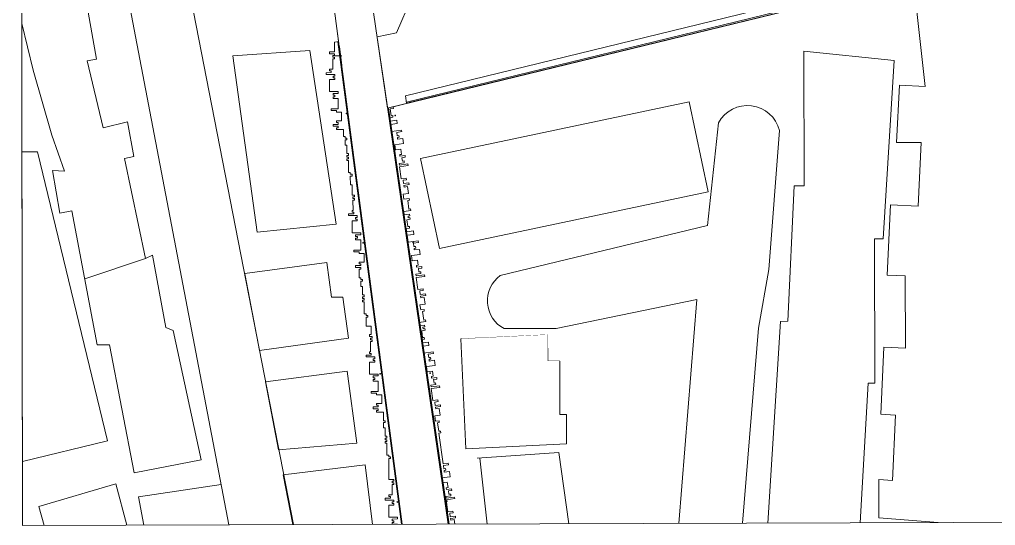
# Model space of a CAD drawing. Header units: metres. Extents: x -48 to 2360, y -1392 to 453.
# Drawn here: x 219 to 326.8, y -1391.6 to -1335.7 of the extents above; entities that cross this region are included whole.
import ezdxf

# ---------------------------------------------------------------- set-up
doc = ezdxf.new("R2010")
doc.units = ezdxf.units.M
doc.set_wipeout_variables(frame=1)
doc.layers.add('JARDINERAS', color=93, linetype='Continuous', lineweight=5, transparency=0.4)
doc.layers.add('TODO', color=210, linetype='Continuous', lineweight=5)

msp = doc.modelspace()

# ---------------------------------------------------------------- linework, layer by layer
at = {"layer": 'JARDINERAS', "transparency": 33554559, "flags": 128}
for points in [[(253.81, -1339.3), (253.81, -1338.21), (254.26, -1338.15)], [(254.14, -1337.24), (261.28, -1391.47)], [(261.18, -1391.47), (254.17, -1338.17)], [(253.24, -1339.49), (253.24, -1339.3)], [(253.24, -1339.3), (253.81, -1339.3)], [(253.81, -1339.49), (253.24, -1339.49)], [(253.62, -1339.87), (253.62, -1339.68)], [(253.62, -1339.68), (253.81, -1339.68)], [(253.81, -1339.87), (253.62, -1339.87)], [(253.62, -1341.2), (253.62, -1340.06)], [(253.62, -1340.06), (253.81, -1340.06)], [(253.81, -1339.68), (253.81, -1339.49)], [(253.81, -1340.06), (253.81, -1339.87)], [(254.22, -1339.74), (253.84, -1339.74)], [(254.6, -1339.74), (254.22, -1339.74)], [(253.24, -1341.39), (253.24, -1341.2)], [(253.24, -1341.2), (253.62, -1341.2)], [(253.43, -1341.39), (253.24, -1341.39)], [(253.43, -1341.58), (253.43, -1341.39)], [(252.86, -1341.59), (253.43, -1341.58)], [(252.86, -1341.78), (252.86, -1341.59)], [(253.82, -1341.77), (252.86, -1341.78)], [(253.25, -1343.68), (253.25, -1342.35)], [(253.25, -1342.35), (253.82, -1342.35)], [(253.63, -1341.97), (253.82, -1341.96)], [(253.63, -1342.16), (253.63, -1341.97)], [(253.82, -1342.16), (253.63, -1342.16)], [(253.82, -1341.96), (253.82, -1341.77)], [(253.82, -1342.35), (253.82, -1342.16)], [(254.2, -1343.68), (253.25, -1343.68)], [(253.63, -1344.06), (253.63, -1343.87)], [(253.63, -1343.87), (254.2, -1343.87)], [(253.82, -1344.06), (253.63, -1344.06)], [(253.63, -1344.44), (253.63, -1344.25)], [(253.63, -1344.25), (253.82, -1344.25)], [(254.2, -1344.44), (253.63, -1344.44)], [(253.82, -1344.25), (253.82, -1344.06)], [(254.2, -1345.58), (254.2, -1344.44)], [(253.44, -1345.77), (253.44, -1345.58)], [(253.44, -1345.58), (254.2, -1345.58)], [(259.75, -1345.47), (266.47, -1391.45)], [(260.32, -1345.54), (259.94, -1345.59)], [(259.94, -1345.59), (260.04, -1346.34)], [(260.29, -1345.35), (260.32, -1345.54)], [(254.01, -1345.77), (253.44, -1345.77)], [(254.01, -1345.96), (254.01, -1345.77)], [(254.58, -1345.96), (254.01, -1345.96)], [(254.58, -1346.91), (254.58, -1345.96)], [(260.25, -1346.51), (259.88, -1346.56)], [(259.88, -1346.56), (259.93, -1346.94)], [(260.04, -1346.34), (260.23, -1346.32)], [(260.23, -1346.32), (260.25, -1346.51)], [(253.63, -1347.3), (254.2, -1347.3)], [(254.2, -1347.49), (253.63, -1347.49)], [(254.01, -1346.91), (254.58, -1346.91)], [(254.01, -1347.1), (254.01, -1346.91)], [(254.2, -1347.1), (254.01, -1347.1)], [(254.01, -1347.87), (254.01, -1347.68)], [(254.01, -1347.68), (254.2, -1347.68)], [(254.78, -1347.87), (254.01, -1347.87)], [(254.2, -1347.3), (254.2, -1347.1)], [(254.2, -1347.68), (254.2, -1347.49)], [(254.78, -1348.63), (254.78, -1347.87)], [(259.93, -1346.94), (260.68, -1346.83)], [(260.73, -1347.21), (259.98, -1347.31)], [(259.98, -1347.31), (260.08, -1348.07)], [(260.68, -1346.83), (260.73, -1347.21)], [(254.97, -1348.63), (254.78, -1348.63)], [(254.97, -1348.82), (254.97, -1348.63)], [(255.16, -1348.82), (254.97, -1348.82)], [(255.16, -1349.01), (255.16, -1348.82)], [(260.08, -1348.07), (261.21, -1347.92)], [(261.24, -1348.1), (260.67, -1348.18)], [(260.67, -1348.18), (260.72, -1348.56)], [(260.72, -1348.56), (260.91, -1348.53)], [(260.94, -1348.72), (260.75, -1348.75)], [(260.75, -1348.75), (260.77, -1348.93)], [(260.77, -1348.93), (261.34, -1348.86)], [(260.91, -1348.53), (260.94, -1348.72)], [(261.21, -1347.92), (261.24, -1348.1)], [(261.34, -1348.86), (261.42, -1349.42)], [(254.97, -1349.58), (254.97, -1349.01)], [(254.97, -1349.01), (255.16, -1349.01)], [(255.16, -1349.58), (254.97, -1349.58)], [(255.16, -1350.53), (255.16, -1349.58)], [(261.42, -1349.42), (260.47, -1349.55)], [(260.47, -1349.55), (260.55, -1350.12)], [(255.16, -1350.91), (255.16, -1350.72)], [(255.16, -1350.72), (255.35, -1350.72)], [(255.35, -1350.91), (255.16, -1350.91)], [(255.16, -1351.29), (255.16, -1351.1)], [(255.16, -1351.1), (255.35, -1351.1)], [(255.35, -1350.72), (255.35, -1350.53)], [(255.35, -1351.1), (255.35, -1350.91)], [(260.55, -1350.12), (261.11, -1350.04)], [(261.19, -1350.61), (261, -1350.63)], [(261, -1350.63), (261.03, -1350.82)], [(261.03, -1350.82), (261.59, -1350.75)], [(261.11, -1350.04), (261.19, -1350.61)], [(261.62, -1350.93), (261.24, -1350.98)], [(261.24, -1350.98), (261.29, -1351.36)], [(261.59, -1350.75), (261.62, -1350.93)], [(255.35, -1351.29), (255.16, -1351.29)], [(255.35, -1352.62), (255.35, -1351.29)], [(261.51, -1351.53), (260.94, -1351.6)], [(260.94, -1351.6), (260.97, -1351.79)], [(260.97, -1351.79), (261.91, -1351.66)], [(261.93, -1351.85), (260.99, -1351.98)], [(260.99, -1351.98), (261.17, -1353.3)], [(261.29, -1351.36), (261.48, -1351.34)], [(261.48, -1351.34), (261.51, -1351.53)], [(261.91, -1351.66), (261.93, -1351.85)], [(255.54, -1352.62), (255.35, -1352.62)], [(255.54, -1352.81), (255.54, -1352.62)], [(255.73, -1352.81), (255.54, -1352.81)], [(255.55, -1353.96), (255.54, -1353)], [(255.54, -1353), (255.73, -1353)], [(255.73, -1353), (255.73, -1352.81)], [(261.17, -1353.3), (261.73, -1353.22)], [(261.73, -1353.22), (261.76, -1353.41)], [(255.74, -1353.96), (255.55, -1353.96)], [(255.74, -1355.1), (255.74, -1353.96)], [(261.76, -1353.41), (261.38, -1353.46)], [(261.38, -1353.46), (261.43, -1353.84)], [(261.43, -1353.84), (262, -1353.76)], [(262.03, -1353.95), (261.46, -1354.03)], [(261.46, -1354.03), (261.48, -1354.22)], [(261.48, -1354.22), (261.86, -1354.17)], [(261.86, -1354.17), (261.96, -1354.92)], [(262, -1353.76), (262.03, -1353.95)], [(256.02, -1355.1), (255.74, -1355.1)], [(255.83, -1355.48), (255.83, -1355.29)], [(255.83, -1355.29), (256.02, -1355.29)], [(256.02, -1355.29), (256.02, -1355.1)], [(261.96, -1354.92), (261.4, -1355)], [(261.4, -1355), (261.47, -1355.56)], [(256.02, -1355.48), (255.83, -1355.48)], [(255.84, -1356.81), (255.83, -1355.67)], [(255.83, -1355.67), (256.02, -1355.67)], [(256.02, -1355.67), (256.02, -1355.48)], [(261.47, -1355.56), (262.04, -1355.49)], [(262.07, -1355.68), (261.88, -1355.7)], [(261.88, -1355.7), (262, -1356.65)], [(262.04, -1355.49), (262.07, -1355.68)], [(255.36, -1357.38), (255.36, -1357.19)], [(255.36, -1357.19), (255.93, -1357.19)], [(256.31, -1357.38), (255.36, -1357.38)], [(255.74, -1356.81), (255.84, -1356.81)], [(255.74, -1357), (255.74, -1356.81)], [(255.93, -1357), (255.74, -1357)], [(255.93, -1357.19), (255.93, -1357)], [(256.12, -1357.57), (256.31, -1357.57)], [(256.12, -1357.76), (256.12, -1357.57)], [(256.31, -1357.57), (256.31, -1357.38)], [(262.22, -1356.81), (261.46, -1356.91)], [(261.46, -1356.91), (261.51, -1357.29)], [(261.51, -1357.29), (262.08, -1357.21)], [(262.11, -1357.4), (261.92, -1357.43)], [(261.92, -1357.43), (261.94, -1357.61)], [(262, -1356.65), (262.19, -1356.62)], [(262.08, -1357.21), (262.11, -1357.4)], [(262.19, -1356.62), (262.22, -1356.81)], [(255.74, -1359.29), (255.74, -1357.95)], [(255.74, -1357.95), (256.31, -1357.95)], [(256.31, -1357.76), (256.12, -1357.76)], [(256.31, -1357.95), (256.31, -1357.76)], [(262.16, -1357.78), (261.78, -1357.83)], [(261.78, -1357.83), (261.88, -1358.58)], [(261.88, -1358.58), (262.07, -1358.56)], [(261.94, -1357.61), (262.13, -1357.59)], [(262.07, -1358.56), (262.09, -1358.75)], [(262.13, -1357.59), (262.16, -1357.78)], [(256.7, -1359.29), (255.74, -1359.29)], [(256.13, -1359.67), (256.12, -1359.48)], [(256.12, -1359.48), (256.7, -1359.48)], [(256.32, -1359.67), (256.13, -1359.67)], [(256.32, -1359.86), (256.32, -1359.67)], [(256.7, -1359.48), (256.7, -1359.29)], [(262.09, -1358.75), (261.72, -1358.8)], [(261.72, -1358.8), (261.77, -1359.17)], [(261.77, -1359.17), (262.52, -1359.07)], [(262.57, -1359.45), (261.82, -1359.55)], [(261.82, -1359.55), (261.92, -1360.31)], [(262.52, -1359.07), (262.57, -1359.45)], [(256.13, -1360.05), (256.13, -1359.86)], [(256.13, -1359.86), (256.32, -1359.86)], [(256.7, -1360.05), (256.13, -1360.05)], [(256.7, -1361.19), (256.7, -1360.05)], [(261.92, -1360.31), (263.05, -1360.15)], [(263.08, -1360.34), (262.51, -1360.42)], [(262.51, -1360.42), (262.56, -1360.8)], [(262.56, -1360.8), (262.75, -1360.77)], [(262.75, -1360.77), (262.78, -1360.96)], [(263.05, -1360.15), (263.08, -1360.34)], [(255.94, -1361.38), (255.94, -1361.19)], [(255.94, -1361.19), (256.7, -1361.19)], [(256.51, -1361.38), (255.94, -1361.38)], [(256.51, -1361.57), (256.51, -1361.38)], [(257.08, -1361.57), (256.51, -1361.57)], [(257.08, -1362.52), (257.08, -1361.57)], [(263.26, -1361.66), (262.31, -1361.79)], [(262.31, -1361.79), (262.39, -1362.36)], [(262.78, -1360.96), (262.59, -1360.99)], [(262.59, -1360.99), (262.61, -1361.17)], [(262.61, -1361.17), (263.18, -1361.1)], [(263.18, -1361.1), (263.26, -1361.66)], [(256.13, -1363.09), (256.13, -1362.9)], [(256.13, -1362.9), (256.7, -1362.9)], [(256.51, -1362.71), (256.51, -1362.52)], [(256.51, -1362.52), (257.08, -1362.52)], [(256.7, -1362.71), (256.51, -1362.71)], [(256.7, -1362.9), (256.7, -1362.71)], [(262.39, -1362.36), (262.96, -1362.28)], [(263.03, -1362.85), (262.84, -1362.87)], [(262.84, -1362.87), (262.87, -1363.06)], [(262.96, -1362.28), (263.03, -1362.85)], [(256.7, -1363.09), (256.13, -1363.09)], [(256.51, -1364.24), (256.51, -1363.28)], [(256.51, -1363.28), (256.7, -1363.28)], [(256.7, -1363.28), (256.7, -1363.09)], [(263.35, -1363.76), (262.78, -1363.84)], [(262.78, -1363.84), (262.81, -1364.03)], [(262.81, -1364.03), (263.75, -1363.9)], [(262.87, -1363.06), (263.43, -1362.98)], [(263.46, -1363.17), (263.08, -1363.22)], [(263.08, -1363.22), (263.13, -1363.6)], [(263.13, -1363.6), (263.32, -1363.58)], [(263.32, -1363.58), (263.35, -1363.76)], [(263.43, -1362.98), (263.46, -1363.17)], [(263.75, -1363.9), (263.78, -1364.09)], [(256.7, -1364.24), (256.51, -1364.24)], [(256.7, -1364.43), (256.7, -1364.24)], [(256.89, -1364.43), (256.7, -1364.43)], [(256.7, -1365.19), (256.7, -1364.62)], [(256.7, -1364.62), (256.89, -1364.62)], [(256.89, -1364.62), (256.89, -1364.43)], [(263.78, -1364.09), (262.83, -1364.22)], [(262.83, -1364.22), (263.01, -1365.54)], [(256.89, -1365.19), (256.7, -1365.19)], [(256.9, -1366.14), (256.89, -1365.19)], [(257.09, -1366.14), (256.9, -1366.14)], [(257.09, -1366.33), (257.09, -1366.14)], [(263.01, -1365.54), (263.58, -1365.46)], [(263.6, -1365.65), (263.22, -1365.7)], [(263.22, -1365.7), (263.27, -1366.08)], [(263.27, -1366.08), (263.84, -1366)], [(263.87, -1366.19), (263.3, -1366.27)], [(263.58, -1365.46), (263.6, -1365.65)], [(263.84, -1366), (263.87, -1366.19)], [(256.9, -1366.52), (256.9, -1366.33)], [(256.9, -1366.33), (257.09, -1366.33)], [(257.09, -1366.52), (256.9, -1366.52)], [(256.9, -1366.9), (256.9, -1366.71)], [(256.9, -1366.71), (257.09, -1366.71)], [(257.09, -1366.9), (256.9, -1366.9)], [(257.09, -1366.71), (257.09, -1366.52)], [(257.09, -1368.23), (257.09, -1366.9)], [(263.8, -1367.16), (263.24, -1367.24)], [(263.24, -1367.24), (263.32, -1367.8)], [(263.3, -1366.27), (263.33, -1366.46)], [(263.33, -1366.46), (263.7, -1366.41)], [(263.7, -1366.41), (263.8, -1367.16)], [(257.28, -1368.23), (257.09, -1368.23)], [(257.28, -1368.42), (257.28, -1368.23)], [(263.32, -1367.8), (263.69, -1367.75)], [(263.72, -1367.94), (263.53, -1367.97)], [(263.53, -1367.97), (263.66, -1368.91)], [(263.69, -1367.75), (263.72, -1367.94)], [(257.47, -1368.42), (257.28, -1368.42)], [(257.28, -1368.61), (257.47, -1368.61)], [(257.28, -1369.57), (257.28, -1368.61)], [(257.47, -1368.61), (257.47, -1368.42)], [(263.87, -1369.07), (263.12, -1369.17)], [(263.66, -1368.91), (263.84, -1368.88)], [(263.84, -1368.88), (263.87, -1369.07)], [(257.85, -1369.57), (257.28, -1369.57)], [(257.85, -1370.52), (257.85, -1369.57)], [(263.17, -1369.55), (263.73, -1369.48)], [(263.81, -1370.04), (263.43, -1370.09)], [(263.43, -1370.09), (263.53, -1370.85)], [(263.76, -1369.66), (263.57, -1369.69)], [(263.57, -1369.69), (263.59, -1369.88)], [(263.59, -1369.88), (263.78, -1369.85)], [(263.73, -1369.48), (263.76, -1369.66)], [(263.78, -1369.85), (263.81, -1370.04)], [(257.66, -1370.71), (257.66, -1370.52)], [(257.66, -1370.52), (257.85, -1370.52)], [(257.95, -1370.71), (257.66, -1370.71)], [(257.76, -1371.09), (257.76, -1370.9)], [(257.76, -1370.9), (257.95, -1370.9)], [(257.95, -1371.09), (257.76, -1371.09)], [(257.76, -1371.28), (257.95, -1371.28)], [(257.76, -1372.42), (257.76, -1371.28)], [(257.95, -1370.9), (257.95, -1370.71)], [(257.95, -1371.28), (257.95, -1371.09)], [(263.75, -1371.01), (263.39, -1371.06)], [(263.45, -1371.43), (264.18, -1371.34)], [(263.53, -1370.85), (263.72, -1370.82)], [(263.72, -1370.82), (263.75, -1371.01)], [(264.18, -1371.34), (264.23, -1371.71)], [(257.67, -1372.61), (257.67, -1372.42)], [(257.67, -1372.42), (257.76, -1372.42)], [(257.86, -1372.61), (257.67, -1372.61)], [(257.86, -1372.8), (257.86, -1372.61)], [(264.23, -1371.71), (263.5, -1371.81)], [(263.61, -1372.57), (264.71, -1372.42)], [(264.73, -1372.61), (264.16, -1372.68)], [(264.71, -1372.42), (264.73, -1372.61)], [(257.29, -1372.99), (257.29, -1372.8)], [(257.29, -1372.8), (257.86, -1372.8)], [(258.24, -1372.99), (257.29, -1372.99)], [(257.67, -1374.9), (257.67, -1373.56)], [(257.67, -1373.56), (258.24, -1373.56)], [(258.05, -1373.37), (258.05, -1373.18)], [(258.05, -1373.18), (258.24, -1373.18)], [(258.24, -1373.37), (258.05, -1373.37)], [(258.24, -1373.18), (258.24, -1372.99)], [(258.24, -1373.56), (258.24, -1373.37)], [(264.16, -1372.68), (264.22, -1373.06)], [(264.22, -1373.06), (264.4, -1373.04)], [(264.43, -1373.22), (264.24, -1373.25)], [(264.24, -1373.25), (264.27, -1373.44)], [(264.27, -1373.44), (264.83, -1373.36)], [(264.4, -1373.04), (264.43, -1373.22)], [(264.83, -1373.36), (264.91, -1373.93)], [(264.91, -1373.93), (263.97, -1374.05)], [(263.97, -1374.05), (264.04, -1374.62)], [(264.04, -1374.62), (264.61, -1374.54)], [(264.61, -1374.54), (264.68, -1375.11)], [(258.62, -1374.89), (257.67, -1374.9)], [(258.05, -1375.28), (258.05, -1375.09)], [(258.05, -1375.09), (258.62, -1375.09)], [(258.24, -1375.28), (258.05, -1375.28)], [(258.05, -1375.66), (258.05, -1375.47)], [(258.05, -1375.47), (258.24, -1375.47)], [(258.62, -1375.66), (258.05, -1375.66)], [(258.24, -1375.47), (258.24, -1375.28)], [(258.62, -1375.09), (258.62, -1374.89)], [(258.62, -1376.8), (258.62, -1375.66)], [(264.68, -1375.11), (264.5, -1375.14)], [(264.5, -1375.14), (264.52, -1375.32)], [(264.52, -1375.32), (265.09, -1375.25)], [(265.11, -1375.44), (264.73, -1375.49)], [(264.73, -1375.49), (264.79, -1375.87)], [(264.79, -1375.87), (264.97, -1375.84)], [(264.97, -1375.84), (265, -1376.03)], [(265.09, -1375.25), (265.11, -1375.44)], [(257.86, -1376.99), (257.86, -1376.8)], [(257.86, -1376.8), (258.62, -1376.8)], [(265, -1376.03), (264.43, -1376.1)], [(264.43, -1376.1), (264.46, -1376.29)], [(264.46, -1376.29), (265.4, -1376.17)], [(265.43, -1376.36), (264.48, -1376.48)], [(264.48, -1376.48), (264.66, -1377.8)], [(265.4, -1376.17), (265.43, -1376.36)], [(258.43, -1376.99), (257.86, -1376.99)], [(258.43, -1377.18), (258.43, -1376.99)], [(259.01, -1377.18), (258.43, -1377.18)], [(259.01, -1378.13), (259.01, -1377.18)], [(264.66, -1377.8), (265.23, -1377.73)], [(265.25, -1377.92), (264.88, -1377.97)], [(264.88, -1377.97), (264.93, -1378.34)], [(265.23, -1377.73), (265.25, -1377.92)], [(258.06, -1378.7), (258.06, -1378.51)], [(258.06, -1378.51), (258.63, -1378.51)], [(258.63, -1378.7), (258.06, -1378.7)], [(258.44, -1378.32), (258.44, -1378.13)], [(258.44, -1378.13), (259.01, -1378.13)], [(258.63, -1378.32), (258.44, -1378.32)], [(258.44, -1379.08), (258.44, -1378.89)], [(258.44, -1378.89), (258.63, -1378.89)], [(259.2, -1379.08), (258.44, -1379.08)], [(258.63, -1378.51), (258.63, -1378.32)], [(258.63, -1378.89), (258.63, -1378.7)], [(259.2, -1380.03), (259.2, -1379.08)], [(264.93, -1378.34), (265.49, -1378.27)], [(265.52, -1378.46), (264.95, -1378.53)], [(264.95, -1378.53), (264.98, -1378.72)], [(264.98, -1378.72), (265.36, -1378.67)], [(265.36, -1378.67), (265.46, -1379.42)], [(265.49, -1378.27), (265.52, -1378.46)], [(259.39, -1380.03), (259.2, -1380.03)], [(259.39, -1380.22), (259.39, -1380.03)], [(265.46, -1379.42), (264.89, -1379.5)], [(264.89, -1379.5), (264.97, -1380.09)], [(264.97, -1380.09), (265.35, -1380.04)], [(265.35, -1380.04), (265.37, -1380.23)], [(259.2, -1380.23), (259.39, -1380.22)], [(259.2, -1380.8), (259.2, -1380.23)], [(259.39, -1380.8), (259.2, -1380.8)], [(259.39, -1381.75), (259.39, -1380.8)], [(265.37, -1380.23), (265.19, -1380.26)], [(265.19, -1380.26), (265.31, -1381.2)], [(265.31, -1381.2), (265.5, -1381.17)], [(265.5, -1381.17), (265.53, -1381.36)], [(259.58, -1381.75), (259.39, -1381.75)], [(259.39, -1382.13), (259.39, -1381.94)], [(259.39, -1381.94), (259.58, -1381.94)], [(259.58, -1382.13), (259.39, -1382.13)], [(259.39, -1382.51), (259.39, -1382.32)], [(259.39, -1382.32), (259.58, -1382.32)], [(259.58, -1381.94), (259.58, -1381.75)], [(259.58, -1382.32), (259.58, -1382.13)], [(265.53, -1381.36), (265.34, -1381.39)], [(265.34, -1381.39), (265.8, -1384.78)], [(259.58, -1382.51), (259.39, -1382.51)], [(259.59, -1383.84), (259.58, -1382.51)], [(259.78, -1384.03), (259.78, -1383.84)], [(259.97, -1384.03), (259.78, -1384.03)], [(259.78, -1384.22), (259.97, -1384.22)], [(259.78, -1386.51), (259.78, -1384.22)], [(259.97, -1384.22), (259.97, -1384.03)], [(265.8, -1384.78), (266.36, -1384.71)], [(266.39, -1384.9), (265.82, -1384.97)], [(265.82, -1384.97), (265.87, -1385.35)], [(265.87, -1385.35), (266.06, -1385.32)], [(266.09, -1385.51), (265.9, -1385.54)], [(265.9, -1385.54), (265.92, -1385.73)], [(266.06, -1385.32), (266.09, -1385.51)], [(266.36, -1384.71), (266.39, -1384.9)], [(260.35, -1386.51), (259.78, -1386.51)], [(260.35, -1386.7), (260.35, -1386.51)], [(266.56, -1386.22), (265.63, -1386.34)], [(265.92, -1385.73), (266.49, -1385.65)], [(266.49, -1385.65), (266.56, -1386.22)], [(260.16, -1386.89), (260.16, -1386.7)], [(260.16, -1386.7), (260.35, -1386.7)], [(260.35, -1386.89), (260.16, -1386.89)], [(260.16, -1388.22), (260.16, -1387.08)], [(260.16, -1387.08), (260.35, -1387.08)], [(260.35, -1387.08), (260.35, -1386.89)], [(265.71, -1386.91), (266.26, -1386.83)], [(266.34, -1387.4), (266.15, -1387.43)], [(266.15, -1387.43), (266.18, -1387.61)], [(266.18, -1387.61), (266.74, -1387.54)], [(266.26, -1386.83), (266.34, -1387.4)], [(266.77, -1387.73), (266.39, -1387.78)], [(266.74, -1387.54), (266.77, -1387.73)], [(259.4, -1388.79), (259.4, -1388.6)], [(259.4, -1388.6), (259.97, -1388.6)], [(260.35, -1388.79), (259.4, -1388.79)], [(259.78, -1388.41), (259.78, -1388.22)], [(259.78, -1388.22), (260.16, -1388.22)], [(259.97, -1388.41), (259.78, -1388.41)], [(259.97, -1388.6), (259.97, -1388.41)], [(260.35, -1388.98), (260.35, -1388.79)], [(266.66, -1388.32), (266.09, -1388.39)], [(266.09, -1388.39), (266.12, -1388.58)], [(266.12, -1388.58), (267.06, -1388.46)], [(267.08, -1388.64), (266.14, -1388.77)], [(266.14, -1388.77), (266.32, -1390.09)], [(266.39, -1387.78), (266.44, -1388.15)], [(266.44, -1388.15), (266.63, -1388.13)], [(266.63, -1388.13), (266.66, -1388.32)], [(267.06, -1388.46), (267.08, -1388.64)], [(259.78, -1389.36), (260.35, -1389.36)], [(259.79, -1390.7), (259.78, -1389.36)], [(260.16, -1388.98), (260.35, -1388.98)], [(260.16, -1389.17), (260.16, -1388.98)], [(260.35, -1389.17), (260.16, -1389.17)], [(260.35, -1389.36), (260.35, -1389.17)], [(260.74, -1390.69), (259.79, -1390.7)], [(260.17, -1390.89), (260.74, -1390.88)], [(260.17, -1391.08), (260.17, -1390.89)], [(260.74, -1390.88), (260.74, -1390.69)], [(266.32, -1390.09), (266.88, -1390.02)], [(266.91, -1390.2), (266.53, -1390.26)], [(266.53, -1390.26), (266.58, -1390.63)], [(266.58, -1390.63), (267.15, -1390.56)], [(267.17, -1390.75), (266.61, -1390.82)], [(266.61, -1390.82), (266.63, -1391.01)], [(266.63, -1391.01), (267.01, -1390.96)], [(266.88, -1390.02), (266.91, -1390.2)], [(267.01, -1390.96), (267.08, -1391.45)], [(267.15, -1390.56), (267.17, -1390.75)], [(260.36, -1391.08), (260.17, -1391.08)], [(260.17, -1391.27), (260.36, -1391.27)], [(260.17, -1391.46), (260.17, -1391.27)], [(260.74, -1391.46), (260.17, -1391.46)], [(260.36, -1391.27), (260.36, -1391.08)], [(260.74, -1391.47), (260.74, -1391.46)]]:
    msp.add_lwpolyline(points, dxfattribs=at)
at = {"layer": 'JARDINERAS', "transparency": 33554687, "flags": 128}
for points in [[(254.61, -1340.79), (254.34, -1338.71)], [(254.2, -1343.87), (254.2, -1343.68)], [(260.1, -1345.38), (260.29, -1345.35)], [(253.63, -1347.49), (253.63, -1347.3)], [(255.35, -1350.53), (255.16, -1350.53)], [(259.78, -1383.84), (259.59, -1383.84)]]:
    msp.add_lwpolyline(points, dxfattribs=at)
at = {"layer": 'JARDINERAS', "transparency": 33554559}
for centre, major_axis, start_param, end_param in [((255.12, -1346.09), (-0.027, 0.0269), 3.926991, 10.210176), ((260.51, -1346.32), (-0.027, 0.0269), 3.926991, 10.210176), ((256.95, -1360.38), (0.0269, 0.027), 5.497787, 11.780972), ((262.47, -1360.34), (0.0269, 0.027), 5.497787, 11.780972), ((258.84, -1374.85), (0.0269, 0.027), 5.497787, 11.780972), ((264.35, -1374.78), (0.0269, 0.027), 5.497787, 11.780972), ((260.73, -1389.01), (0.0269, 0.027), 5.497787, 11.780972), ((266.2, -1388.92), (0.0269, 0.027), 5.497787, 11.780972)]:
    msp.add_ellipse(centre, major_axis=major_axis, ratio=1, start_param=start_param, end_param=end_param, dxfattribs=at)
at = {"layer": 'TODO', "transparency": 33554687}
for p, q in [((223.84, -1260.94), (249.25, -1391.51)), ((246.17, -1375.75), (247.6, -1383.23)), ((248.13, -1385.99), (249.18, -1391.51))]:
    msp.add_line(p, q, dxfattribs=at)
at = {"layer": 'TODO', "transparency": 33554559}
msp.add_line((251.76, -1319.17), (261.28, -1391.47), dxfattribs=at)
at = {"layer": 'TODO', "ltscale": 7, "transparency": 33554687}
for p, q in [((263.55, -1330.42), (260.64, -1337.18)), ((261.65, -1344.13), (312.74, -1331.67)), ((260.64, -1337.18), (258.51, -1337.62)), ((261.65, -1344.13), (261.76, -1344.97))]:
    msp.add_line(p, q, dxfattribs=at)
at = {"layer": 'TODO', "ltscale": 0.05, "transparency": 33554687}
for p, q in [((259.75, -1345.47), (317.89, -1331.29)), ((261.74, -1344.83), (317.74, -1331.17)), ((261.76, -1344.97), (317.89, -1331.29))]:
    msp.add_line(p, q, dxfattribs=at)
at = {"layer": 'TODO', "ltscale": 7, "transparency": 33554559}
msp.add_lwpolyline([(311.26, -1311.88), (311.26, -1311.88), (318.75, -1313), (317.89, -1331.29), (259.66, -1345.49), (247.8, -1264.42), (293.31, -1259.04), (293.31, -1259.04)], dxfattribs=at)
at = {"layer": 'TODO', "transparency": 33554687, "flags": 128}
for points in [[(219.32, -1391.6), (219.15, -1271.27), (242.12, -1391.53)], [(226.19, -1332.57), (227.5, -1340.08)], [(319.05, -1343.13), (318.06, -1334.18)], [(223.96, -1352.46), (222.56, -1348.49), (220.49, -1341.3), (219.24, -1336.14)], [(259.35, -1343.36), (258.37, -1336.71)], [(242.58, -1339.72), (251.08, -1339.13)], [(251.08, -1339.13), (253.98, -1358.33)], [(305.65, -1339.22), (315.64, -1340.23)], [(305.67, -1354.1), (305.65, -1339.22)], [(227.5, -1340.08), (226.48, -1340.26)], [(226.48, -1340.26), (228.25, -1347.67)], [(245.25, -1359.2), (242.58, -1339.72)], [(315.64, -1340.23), (314.4, -1359.93)], [(315.9, -1349.29), (316.23, -1342.98), (319.05, -1343.13)], [(263.29, -1351.08), (292.99, -1344.8)], [(292.99, -1344.8), (295.09, -1354.75)], [(228.25, -1347.67), (230.94, -1347.03)], [(230.94, -1347.03), (231.61, -1350.83)], [(318.6, -1349.29), (315.9, -1349.29)], [(318.27, -1356.33), (318.6, -1349.29)], [(219.26, -1350.33), (220.97, -1350.32)], [(220.97, -1350.32), (228.71, -1382.26)], [(231.61, -1350.83), (230.59, -1351.07)], [(230.59, -1351.07), (232.9, -1362.1)], [(265.4, -1361.02), (263.29, -1351.08)], [(222.64, -1352.4), (223.96, -1352.46)], [(223.46, -1357.11), (222.64, -1352.4)], [(303.88, -1369.05), (304.6, -1354.1)], [(304.6, -1354.1), (305.67, -1354.1)], [(295.09, -1354.75), (265.4, -1361.02)], [(314.85, -1363.95), (315.21, -1356.19)], [(315.21, -1356.19), (318.27, -1356.33)], [(224.79, -1356.86), (223.46, -1357.11)], [(227.57, -1371.65), (224.79, -1356.86)], [(253.98, -1358.33), (245.25, -1359.2)], [(313.46, -1359.93), (313.48, -1375.88)], [(314.4, -1359.93), (313.46, -1359.93)], [(232.9, -1362.1), (233.69, -1361.75)], [(233.69, -1361.75), (235.15, -1369.74)], [(232.9, -1362.1), (226.2, -1364.34)], [(243.89, -1363.77), (252.93, -1362.54)], [(252.93, -1362.54), (253.45, -1366.38)], [(245.51, -1372.28), (243.92, -1364), (243.89, -1363.77)], [(316.86, -1364.04), (314.85, -1363.95)], [(316.87, -1372), (316.86, -1364.04)], [(253.45, -1366.38), (254.72, -1366.38)], [(254.72, -1366.38), (255.34, -1370.92)], [(301.66, -1391.34), (303.08, -1369.06)], [(303.08, -1369.06), (303.88, -1369.05)], [(235.15, -1369.74), (235.97, -1370.07)], [(235.97, -1370.07), (239.08, -1384.36)], [(255.34, -1370.92), (245.51, -1372.28)], [(277.34, -1370.53), (267.74, -1370.99)], [(267.74, -1370.99), (268.32, -1383.13)], [(277.35, -1373.44), (277.34, -1370.53)], [(228.95, -1371.65), (227.57, -1371.65)], [(231.66, -1385.78), (228.95, -1371.65)], [(314.14, -1379.32), (314.49, -1371.89)], [(314.49, -1371.89), (316.87, -1372)], [(278.69, -1373.44), (277.35, -1373.44)], [(246.17, -1375.75), (255.21, -1374.56)], [(255.21, -1374.56), (256.26, -1382.52)], [(312.75, -1375.88), (311.89, -1391.31)], [(313.48, -1375.88), (312.75, -1375.88)], [(279.42, -1379.36), (278.7, -1379.36)], [(315.76, -1379.4), (314.14, -1379.32)], [(315.43, -1386.62), (315.76, -1379.4)], [(228.71, -1382.26), (219.31, -1384.54)], [(256.26, -1382.52), (247.6, -1383.23)], [(268.32, -1383.13), (279.43, -1382.6)], [(239.08, -1384.36), (231.66, -1385.78)], [(269.54, -1384.18), (278.59, -1383.55)], [(270.66, -1391.44), (269.87, -1384.15)], [(278.59, -1383.55), (279.69, -1391.41)], [(248.13, -1385.99), (257.18, -1384.89)], [(257.18, -1384.89), (257.98, -1391.48)], [(313.94, -1386.54), (315.43, -1386.62)], [(313.94, -1390.77), (313.94, -1386.54)], [(221.12, -1389.52), (229.62, -1387.01)], [(229.62, -1387.01), (230.86, -1391.57)], [(232.14, -1388.43), (241.27, -1387.07)], [(232.74, -1391.56), (232.14, -1388.43)], [(221.73, -1391.59), (221.12, -1389.52)], [(320.5, -1391.28), (313.94, -1390.77)]]:
    msp.add_lwpolyline(points, dxfattribs=at)
at = {"layer": 'TODO', "transparency": 33554559, "flags": 128}
msp.add_lwpolyline([(266.37, -1391.45), (259.35, -1343.36)], dxfattribs=at)

# ---------------------------------------------------------------- next in the draw order: wipeouts: each hides what was drawn before it
at = {"transparency": 33554687}
msp.add_wipeout([(268.32, -1383.13), (279.43, -1382.6), (279.42, -1379.36), (278.7, -1379.36), (278.69, -1373.44), (277.35, -1373.44), (277.34, -1370.53), (267.74, -1370.99)], dxfattribs=at).dxf.layer = 'TODO'

# ---------------------------------------------------------------- next in the draw order: linework, layer by layer
at = {"layer": 'TODO', "transparency": 33554687}
for p, q in [((267.74, -1370.99), (268.32, -1383.13)), ((279.42, -1379.36), (278.7, -1379.36)), ((279.43, -1382.6), (268.32, -1383.13))]:
    msp.add_line(p, q, dxfattribs=at)
at = {"layer": 'TODO', "transparency": 33554559}
msp.add_lwpolyline([(539.32, -1390.59), (539.32, -1160.59), (218.99, -1161.04), (219.12, -1251.56), (219.32, -1391.6)], close=True, dxfattribs=at)
at = {"layer": 'TODO', "transparency": 33554687, "flags": 128}
msp.add_lwpolyline([(291.83, -1391.37), (293.83, -1366.65), (278.28, -1369.85), (272.53, -1369.86, -0.546309), (272.09, -1363.99), (295.01, -1358.46), (296.21, -1347.12, -0.681777), (302.96, -1347.97), (301.79, -1363.32), (300.64, -1369.82), (298.87, -1391.35)], format="xyb", dxfattribs=at)
for points in [[(278.7, -1379.36), (278.69, -1373.44)], [(279.43, -1382.6), (279.42, -1379.36)]]:
    msp.add_lwpolyline(points, dxfattribs=at)

doc.saveas('drawing.dxf')
